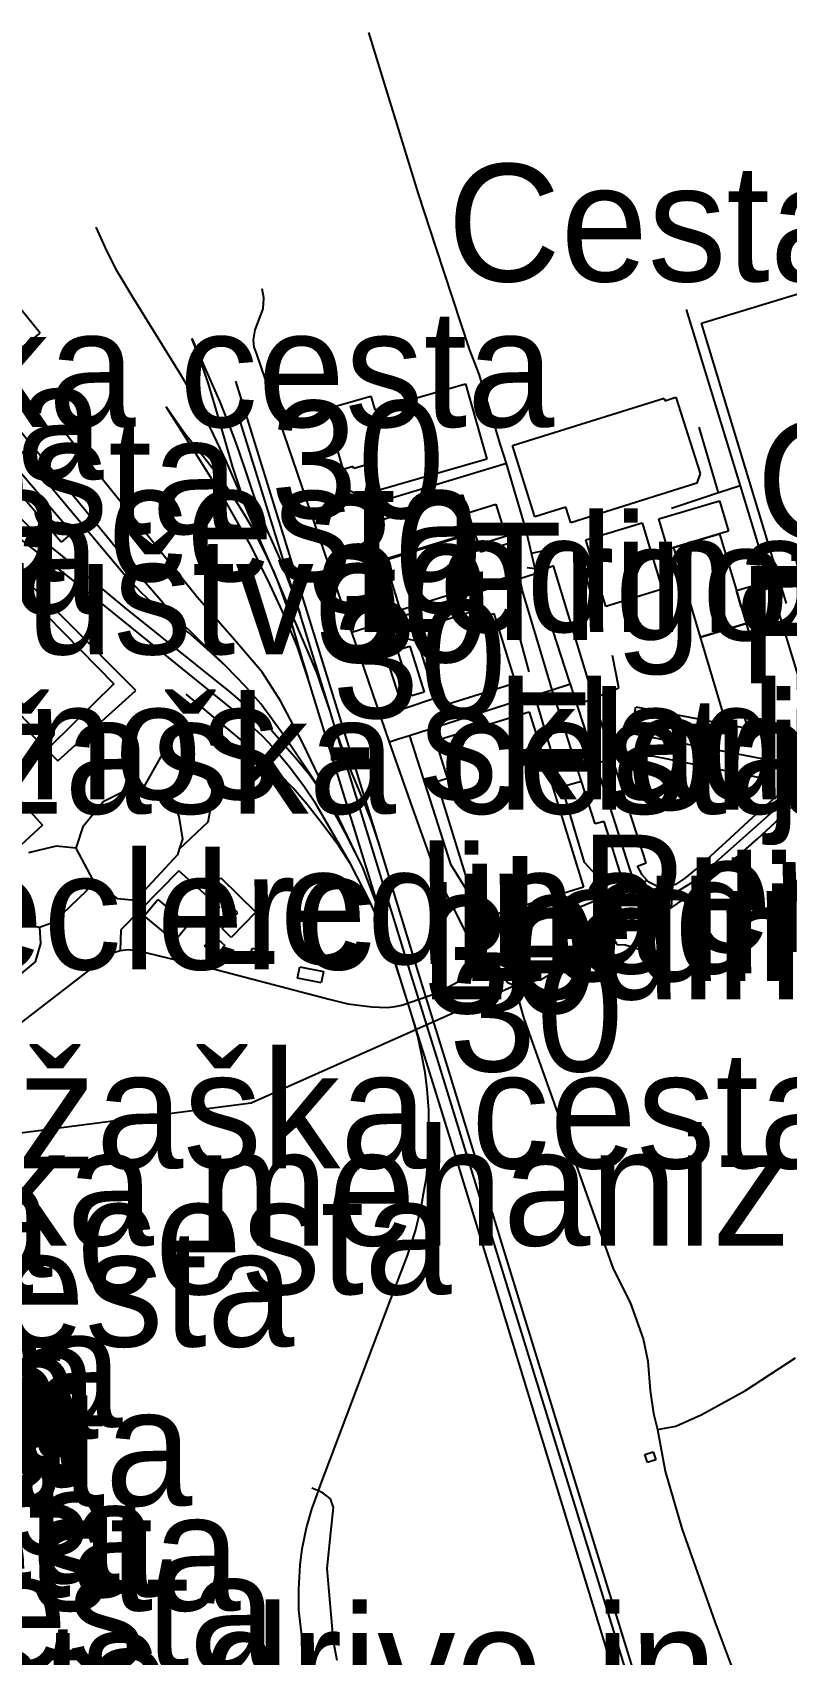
# Model space of a CAD drawing. Extents: x -8864 to 13231, y -7697 to 8949.
# Drawn here: x -2323 to -1925, y 4397 to 5254 of the extents above; entities that cross this region are included whole.
import ezdxf

# ---------------------------------------------------------------- set-up
doc = ezdxf.new("R2010")
doc.units = 0
for name, color, linetype in [('OSM_BUILDING_COMMERCIAL', 9, 'CONTINUOUS'), ('OSM_BUILDING_HOUSE', 9, 'CONTINUOUS'), ('OSM_BUILDING_INDUSTRIAL', 9, 'CONTINUOUS'), ('OSM_BUILDING_WAREHOUSE', 9, 'CONTINUOUS'), ('OSM_BUILDING_YES', 9, 'CONTINUOUS'), ('OSM_HIGHWAY_CYCLEWAY', 8, 'CONTINUOUS'), ('OSM_HIGHWAY_FOOTWAY', 8, 'CONTINUOUS'), ('OSM_HIGHWAY_PROPOSED', 8, 'CONTINUOUS'), ('OSM_HIGHWAY_RESIDENTIAL', 8, 'CONTINUOUS'), ('OSM_HIGHWAY_SERVICE', 8, 'CONTINUOUS'), ('OSM_HIGHWAY_TERTIARY', 8, 'CONTINUOUS'), ('OSM_HIGHWAY_TRACK', 8, 'CONTINUOUS'), ('OSM_HIGHWAY_UNCLASSIFIED', 8, 'CONTINUOUS'), ('OSM_LABELS', 8, 'CONTINUOUS'), ('OSM_RAILWAY_DISUSED', 5, 'CONTINUOUS'), ('OSM_RAILWAY_RAIL', 5, 'CONTINUOUS')]:
    doc.layers.add(name, color=color, linetype=linetype)

msp = doc.modelspace()

# ---------------------------------------------------------------- linework, layer by layer
at = {"layer": 'OSM_BUILDING_COMMERCIAL'}
for p, q in [((-1970.023187, 4934.397184), (-1945.857794, 4941.591496)), ((-1945.857794, 4941.591496), (-1931.064531, 4892.020798)), ((-1957.672497, 4893.021552), (-1970.023187, 4934.397184)), ((-1947.902205, 4895.857023), (-1957.657183, 4892.954835)), ((-1945.474946, 4887.728674), (-1947.902205, 4895.857023)), ((-1957.657183, 4892.954835), (-1957.672497, 4893.021552)), ((-1931.064531, 4892.020798), (-1945.474946, 4887.728674))]:
    msp.add_line(p, q, dxfattribs=at)
at = {"layer": 'OSM_BUILDING_HOUSE'}
for p, q in [((-2232.335621, 4771.174151), (-2227.41219, 4776.667181)), ((-2227.41219, 4776.667181), (-2221.554609, 4771.441019)), ((-2226.478039, 4765.93687), (-2232.335621, 4771.174151)), ((-2221.554609, 4771.441019), (-2226.478039, 4765.93687)), ((-2208.782785, 4762.845651), (-2207.082938, 4770.006605)), ((-2207.082938, 4770.006605), (-2197.534698, 4767.738228)), ((-2197.534698, 4767.738228), (-2199.226888, 4760.577275)), ((-2199.226888, 4760.577275), (-2208.782785, 4762.845651)), ((-2183.108969, 4754.083491), (-2181.922139, 4760.121376)), ((-2181.922139, 4760.121376), (-2169.395338, 4757.663968)), ((-2170.582168, 4751.626083), (-2183.108969, 4754.083491)), ((-2169.395338, 4757.663968), (-2170.582168, 4751.626083))]:
    msp.add_line(p, q, dxfattribs=at)
at = {"layer": 'OSM_BUILDING_INDUSTRIAL'}
for p, q in [((-1969.609711, 5100.288895), (-1884.854725, 5126.063879)), ((-1924.517823, 4952.232851), (-1969.609711, 5100.288895)), ((-2109.95429, 4879.711519), (-2060.589813, 4894.934105)), ((-2060.589813, 4894.934105), (-2048.032384, 4854.303479)), ((-2103.798087, 4859.774269), (-2109.95429, 4879.711519)), ((-2109.502529, 4858.017389), (-2103.798087, 4859.774269)), ((-2091.508653, 4799.773487), (-2109.502529, 4858.017389)), ((-2048.032384, 4854.303479), (-2031.922122, 4802.164178)), ((-2085.804211, 4801.541486), (-2091.508653, 4799.773487)), ((-2081.294256, 4786.930473), (-2085.804211, 4801.541486)), ((-2031.922122, 4802.164178), (-2081.294256, 4786.930473))]:
    msp.add_line(p, q, dxfattribs=at)
at = {"layer": 'OSM_BUILDING_WAREHOUSE'}
for p, q in [((-2346.478053, 4977.084917), (-2280.237617, 4909.745269)), ((-2313.599029, 4876.965005), (-2379.862436, 4944.293533)), ((-2280.237617, 4909.745269), (-2313.599029, 4876.965005)), ((-2379.70164, 4903.14029), (-2317.886932, 4835.011159)), ((-2317.886932, 4835.011159), (-2329.448954, 4824.525477))]:
    msp.add_line(p, q, dxfattribs=at)
at = {"layer": 'OSM_BUILDING_YES'}
for p, q in [((-2142.274355, 5054.543303), (-2094.334074, 5068.253637)), ((-2094.334074, 5068.253637), (-2082.940505, 5028.468092)), ((-2163.591356, 5056.289063), (-2144.35705, 5061.793212)), ((-2144.35705, 5061.793212), (-2142.274355, 5054.543303)), ((-2069.425955, 5035.629045), (-1989.326405, 5060.792457)), ((-1989.326405, 5060.792457), (-1988.874644, 5059.380282)), ((-1988.874644, 5059.380282), (-1983.032377, 5061.214998)), ((-1983.032377, 5061.214998), (-1970.314152, 5020.817881)), ((-2308.024756, 4984.601694), (-2364.295819, 5050.273417)), ((-2158.897634, 5039.932289), (-2163.591356, 5056.289063)), ((-2346.608221, 5041.299987), (-2302.259059, 4989.538748)), ((-2163.438216, 5038.631309), (-2158.897634, 5039.932289)), ((-2158.966547, 5023.04178), (-2163.438216, 5038.631309)), ((-2057.580624, 4997.989563), (-2069.425955, 5035.629045)), ((-2153.65261, 5024.554031), (-2158.966547, 5023.04178)), ((-2153.338675, 5023.48656), (-2153.65261, 5024.554031)), ((-2146.508659, 5025.44359), (-2153.338675, 5023.48656)), ((-2142.496407, 5011.444149), (-2146.508659, 5025.44359)), ((-2082.940505, 5028.468092), (-2142.496407, 5011.444149)), ((-1971.914459, 5015.758512), (-2038.637284, 4994.798268)), ((-1970.314152, 5020.817881), (-1971.914459, 5015.758512)), ((-2145.612793, 4994.353489), (-2095.926723, 5009.598313)), ((-2095.926723, 5009.598313), (-2093.024732, 5000.157864)), ((-2093.024732, 5000.157864), (-2078.216155, 5004.694617)), ((-2078.216155, 5004.694617), (-2075.061484, 4994.431325)), ((-2041.255967, 5003.126768), (-2057.580624, 4997.989563)), ((-2038.637284, 4994.798268), (-2041.255967, 5003.126768)), ((-1992.052286, 4996.899853), (-1960.046157, 5006.451497)), ((-1960.046157, 5006.451497), (-1955.252895, 4990.428308)), ((-2139.563788, 4974.660867), (-2145.612793, 4994.353489)), ((-2088.331011, 4990.361591), (-2139.563788, 4974.660867)), ((-2075.061484, 4994.431325), (-2088.331011, 4990.361591)), ((-2030.735292, 4985.76924), (-2000.972655, 4994.809388)), ((-2000.972655, 4994.809388), (-1990.291183, 4959.727389)), ((-1987.289652, 4980.976739), (-1992.052286, 4996.899853)), ((-1955.252895, 4990.428308), (-1960.023186, 4989.06061)), ((-2302.259059, 4989.538748), (-2308.024756, 4984.601694)), ((-2136.776651, 4975.105647), (-2089.571439, 4989.627704)), ((-2089.571439, 4989.627704), (-2086.432082, 4979.442249)), ((-2085.206967, 4979.820312), (-2070.260564, 4984.423782)), ((-2070.260564, 4984.423782), (-2068.606659, 4979.053067)), ((-2020.053821, 4950.676122), (-2030.735292, 4985.76924)), ((-1984.188579, 4981.855179), (-1987.289652, 4980.976739)), ((-1984.188579, 4981.855179), (-1960.023186, 4989.06061)), ((-1960.023186, 4989.06061), (-1984.188579, 4981.855179)), ((-1970.023187, 4934.397184), (-1984.188579, 4981.855179)), ((-1960.023186, 4989.06061), (-1951.041562, 4958.971263)), ((-2128.652608, 4948.74133), (-2136.776651, 4975.105647)), ((-2086.432082, 4979.442249), (-2085.206967, 4979.820312)), ((-2068.606659, 4979.053067), (-2065.275878, 4968.2338)), ((-2065.275878, 4968.2338), (-2128.652608, 4948.74133)), ((-1990.291183, 4959.727389), (-2020.053821, 4950.676122)), ((-1951.041562, 4958.971263), (-1940.850137, 4962.018004)), ((-1951.041562, 4958.971263), (-1948.484134, 4950.409254)), ((-1948.484134, 4950.409254), (-1951.041562, 4958.971263)), ((-1940.850137, 4962.018004), (-1938.292709, 4953.444875)), ((-2116.79962, 4939.890214), (-2086.432082, 4949.319543)), ((-2086.432082, 4949.319543), (-2085.09977, 4945.027419)), ((-1938.292709, 4953.444875), (-1948.484134, 4950.409254)), ((-1948.484134, 4950.409254), (-1945.857794, 4941.591496)), ((-2104.04311, 4898.859286), (-2116.79962, 4939.890214)), ((-2085.09977, 4945.027419), (-2079.311101, 4946.828777)), ((-2079.311101, 4946.828777), (-2067.879247, 4910.089973)), ((-1945.857794, 4941.591496), (-1970.023187, 4934.397184)), ((-2130.298856, 4927.603174), (-2123.782776, 4929.626922)), ((-2122.756742, 4903.36268), (-2130.298856, 4927.603174)), ((-2123.782776, 4929.626922), (-2116.240661, 4905.386428)), ((-2116.240661, 4905.386428), (-2122.756742, 4903.36268)), ((-2067.879247, 4910.089973), (-2104.04311, 4898.859286)), ((-2006.960404, 4883.503266), (-2004.257494, 4897.547186)), ((-2004.257494, 4897.547186), (-1933.813382, 4884.003644)), ((-1936.516292, 4869.959724), (-2006.960404, 4883.503266)), ((-1933.813382, 4884.003644), (-1936.516292, 4869.959724)), ((-2228.514793, 4802.219775), (-2223.644961, 4807.167949)), ((-2214.75522, 4788.698472), (-2228.514793, 4802.219775)), ((-2223.644961, 4807.167949), (-2205.130411, 4788.976459)), ((-2264.165639, 4787.097265), (-2257.021688, 4795.681513)), ((-2257.021688, 4795.681513), (-2240.873141, 4782.249166)), ((-2248.009435, 4773.676037), (-2264.165639, 4787.097265)), ((-2222.948177, 4780.381091), (-2214.75522, 4788.698472)), ((-2205.130411, 4788.976459), (-2218.193199, 4775.710904)), ((-2240.873141, 4782.249166), (-2248.009435, 4773.676037)), ((-2218.193199, 4775.710904), (-2222.948177, 4780.381091)), ((-1999.410633, 4502.460492), (-1995.038504, 4503.839309)), ((-1998.032379, 4498.101651), (-1999.410633, 4502.460492)), ((-1995.038504, 4503.839309), (-1993.66025, 4499.491587)), ((-1993.66025, 4499.491587), (-1998.032379, 4498.101651))]:
    msp.add_line(p, q, dxfattribs=at)
at = {"layer": 'OSM_HIGHWAY_CYCLEWAY'}
for p, q in [((-2003.491798, 4799.651172), (-1988.652592, 4802.364328)), ((-2010.398383, 4798.38355), (-2003.491798, 4799.651172))]:
    msp.add_line(p, q, dxfattribs=at)
at = {"layer": 'OSM_HIGHWAY_FOOTWAY'}
for p, q in [((-2065.582157, 4965.342732), (-2066.187057, 4967.722304)), ((-2064.104362, 4958.893427), (-2065.582157, 4965.342732)), ((-2057.557653, 4970.546655), (-2061.715387, 4971.113749)), ((-2052.91753, 4969.923963), (-2057.557653, 4970.546655)), ((-2047.848617, 4972.003308), (-2052.91753, 4969.923963)), ((-2028.461172, 4908.233018), (-2047.848617, 4972.003308)), ((-2050.54387, 4913.525897), (-2064.104362, 4958.893427)), ((-2048.407576, 4906.409421), (-2050.54387, 4913.525897)), ((-2046.960409, 4901.6058), (-2048.407576, 4906.409421)), ((-2026.615843, 4902.161775), (-2028.461172, 4908.233018)), ((-2032.96347, 4858.061867), (-2046.960409, 4901.6058)), ((-2024.877711, 4896.457475), (-2026.615843, 4902.161775)), ((-2017.542335, 4873.673635), (-2024.877711, 4896.457475)), ((-2016.401447, 4869.83741), (-2017.542335, 4873.673635)), ((-2015.344785, 4866.290292), (-2016.401447, 4869.83741)), ((-1998.790419, 4815.029431), (-2015.344785, 4866.290292)), ((-1913.040026, 4863.310268), (-1930.344776, 4849.755606)), ((-2043.338663, 4855.393189), (-2048.032384, 4854.303479)), ((-2040.046166, 4856.171553), (-2043.338663, 4855.393189)), ((-2032.96347, 4858.061867), (-2040.046166, 4856.171553)), ((-2025.78889, 4835.745045), (-2032.96347, 4858.061867)), ((-1930.344776, 4849.755606), (-1942.572955, 4839.025296)), ((-1939.984899, 4827.839086), (-1918.805724, 4847.387154)), ((-2021.010942, 4836.934831), (-2025.78889, 4835.745045)), ((-2010.873115, 4804.899573), (-2021.010942, 4836.934831)), ((-1942.572955, 4839.025296), (-1954.502512, 4827.994759)), ((-1954.502512, 4827.994759), (-1970.758256, 4813.250312)), ((-1961.715376, 4808.546766), (-1939.984899, 4827.839086)), ((-2003.415228, 4813.394865), (-1998.790419, 4815.029431)), ((-2000.880771, 4808.780276), (-2003.415228, 4813.394865)), ((-1970.758256, 4813.250312), (-1978.514766, 4806.834364)), ((-2010.245244, 4801.352455), (-2010.873115, 4804.899573)), ((-2010.245244, 4801.352455), (-2004.670971, 4803.409561)), ((-2004.670971, 4803.409561), (-1998.23146, 4805.778013)), ((-1998.23146, 4805.778013), (-2000.880771, 4808.780276)), ((-1997.450449, 4804.899573), (-1998.23146, 4805.778013)), ((-1993.124262, 4802.820228), (-1997.450449, 4804.899573)), ((-1988.652592, 4802.364328), (-1993.124262, 4802.820228)), ((-1984.79348, 4803.331724), (-1988.652592, 4802.364328)), ((-1984.79348, 4803.331724), (-1985.153358, 4798.105563)), ((-1983.285057, 4803.709787), (-1984.79348, 4803.331724)), ((-1978.514766, 4806.834364), (-1983.285057, 4803.709787)), ((-1974.99256, 4798.59482), (-1961.715376, 4808.546766)), ((-2014.747541, 4788.95422), (-2011.615841, 4794.169262)), ((-2011.615841, 4794.169262), (-2010.398383, 4798.38355)), ((-2010.398383, 4798.38355), (-2009.97725, 4799.840204)), ((-2009.97725, 4799.840204), (-2010.245244, 4801.352455)), ((-1985.620433, 4791.278194), (-1974.99256, 4798.59482)), ((-1985.153358, 4798.105563), (-1985.620433, 4791.278194)), ((-2019.043101, 4782.137971), (-2018.928246, 4785.384863)), ((-2018.928246, 4785.384863), (-2014.747541, 4788.95422)), ((-1992.098228, 4780.225418), (-1990.566834, 4786.096511)), ((-1990.566834, 4786.096511), (-1988.522424, 4789.276686)), ((-1988.522424, 4789.276686), (-1985.620433, 4791.278194)), ((-2019.043101, 4782.137971), (-2017.588277, 4778.690928)), ((-2017.588277, 4778.690928), (-2016.232993, 4775.499634)), ((-1991.4627, 4775.243886), (-1992.098228, 4780.225418)), ((-2016.232993, 4775.499634), (-2014.318751, 4771.930277)), ((-2014.318751, 4771.930277), (-2009.847082, 4771.796843)), ((-2009.847082, 4771.796843), (-2005.122732, 4770.395787)), ((-2005.122732, 4770.395787), (-2002.059944, 4769.250479)), ((-2002.059944, 4769.250479), (-1999.249837, 4766.192619)), ((-1999.249837, 4766.192619), (-1994.709254, 4768.227486)), ((-1994.709254, 4768.227486), (-1989.801138, 4770.395787)), ((-1989.801138, 4770.395787), (-1991.4627, 4775.243886))]:
    msp.add_line(p, q, dxfattribs=at)
at = {"layer": 'OSM_HIGHWAY_PROPOSED'}
for p, q in [((-2207.611269, 4688.233856), (-2068.384607, 4750.213908)), ((-2340.291222, 4670.998642), (-2207.611269, 4688.233856))]:
    msp.add_line(p, q, dxfattribs=at)
at = {"layer": 'OSM_HIGHWAY_RESIDENTIAL'}
for p, q in [((-2119.112025, 5168.79609), (-2145.429026, 5254.015881)), ((-2109.732238, 5140.174516), (-2119.112025, 5168.79609)), ((-2092.174809, 5086.567441), (-2109.732238, 5140.174516)), ((-2200.896107, 5113.710123), (-2201.876199, 5118.535983)), ((-2201.332554, 5108.005823), (-2200.896107, 5113.710123)), ((-2205.482631, 5096.89745), (-2203.131942, 5102.82414)), ((-2203.131942, 5102.82414), (-2201.332554, 5108.005823)), ((-1977.557645, 5107.63888), (-1966.133447, 5070.132831)), ((-2206.378497, 5091.537855), (-2205.482631, 5096.89745)), ((-2205.957363, 5087.612674), (-2206.378497, 5091.537855)), ((-2204.793504, 5084.510335), (-2205.957363, 5087.612674)), ((-2154.41065, 4937.010265), (-2204.793504, 5084.510335)), ((-2087.082925, 5073.335245), (-2092.174809, 5086.567441)), ((-2075.742954, 5036.107184), (-2087.082925, 5073.335245)), ((-1966.133447, 5070.132831), (-1949.157948, 5014.413053)), ((-2072.710794, 5026.144118), (-2075.742954, 5036.107184)), ((-2062.297317, 4990.928685), (-2072.710794, 5026.144118)), ((-1949.157948, 5014.413053), (-1910.842476, 4888.584874)), ((-2059.487209, 4978.841796), (-2062.297317, 4990.928685)), ((-2057.557653, 4970.546655), (-2059.487209, 4978.841796)), ((-2057.251375, 4968.000291), (-2057.557653, 4970.546655)), ((-2056.952753, 4966.410204), (-2057.251375, 4968.000291)), ((-2054.226872, 4957.114308), (-2056.952753, 4966.410204)), ((-2041.569903, 4918.029291), (-2054.226872, 4957.114308)), ((-2134.55613, 4878.877557), (-2154.41065, 4937.010265)), ((-2039.272812, 4910.935055), (-2041.569903, 4918.029291)), ((-2038.79808, 4909.478401), (-2039.272812, 4910.935055)), ((-2035.635752, 4899.626531), (-2038.79808, 4909.478401)), ((-2035.306502, 4898.603537), (-2035.635752, 4899.626531)), ((-2031.830239, 4887.795391), (-2035.306502, 4898.603537)), ((-2025.444327, 4867.902618), (-2031.830239, 4887.795391)), ((-2122.274353, 4844.340413), (-2134.55613, 4878.877557)), ((-2020.926715, 4853.847579), (-2025.444327, 4867.902618)), ((-2016.14111, 4839.014176), (-2020.926715, 4853.847579)), ((-2110.076802, 4809.747672), (-2122.274353, 4844.340413)), ((-2008.085979, 4813.995318), (-2016.14111, 4839.014176)), ((-2004.670971, 4803.409561), (-2008.085979, 4813.995318)), ((-2093.935912, 4778.101595), (-2110.076802, 4809.747672)), ((-2003.491798, 4799.651172), (-2004.670971, 4803.409561)), ((-2000.061476, 4788.73183), (-2003.491798, 4799.651172)), ((-2089.272818, 4768.060694), (-2093.935912, 4778.101595)), ((-2085.681699, 4759.398609), (-2089.272818, 4768.060694))]:
    msp.add_line(p, q, dxfattribs=at)
at = {"layer": 'OSM_HIGHWAY_SERVICE'}
for p, q in [((-2319.119704, 5095.007136), (-2366.003323, 5152.161329)), ((-2351.983413, 5069.621335), (-2319.119704, 5095.007136)), ((-1960.582145, 5010.643545), (-1970.735285, 5045.380841)), ((-2072.710794, 5026.144118), (-2142.572977, 5005.028202)), ((-2142.572977, 5005.028202), (-2160.467312, 5014.413053)), ((-1960.582145, 5010.643545), (-1985.337125, 5002.470718)), ((-1949.157948, 5014.413053), (-1960.582145, 5010.643545)), ((-2062.297317, 4990.928685), (-2085.27588, 4983.923405)), ((-2268.576053, 4906.131434), (-2344.012509, 4981.855179)), ((-2059.487209, 4978.841796), (-2045.115079, 4981.699506)), ((-2045.115079, 4981.699506), (-2036.868524, 4981.354802)), ((-2036.868524, 4981.354802), (-2032.749075, 4976.039684)), ((-2032.749075, 4976.039684), (-2026.225338, 4949.942235)), ((-2142.304983, 4940.868729), (-2144.931323, 4967.388719)), ((-2069.648007, 4964.052871), (-2065.582157, 4965.342732)), ((-2065.582157, 4965.342732), (-2057.251375, 4968.000291)), ((-2123.108962, 4946.995569), (-2069.648007, 4964.052871)), ((-2069.648007, 4964.052871), (-2069.471897, 4948.018563)), ((-2388.928287, 4947.373632), (-2309.847114, 4869.047926)), ((-2069.471897, 4948.018563), (-2060.819522, 4916.127858)), ((-2154.41065, 4937.010265), (-2142.304983, 4940.868729)), ((-2142.304983, 4940.868729), (-2123.108962, 4946.995569)), ((-2123.108962, 4946.995569), (-2125.245257, 4933.418669)), ((-2125.245257, 4933.418669), (-2137.925197, 4929.23774)), ((-2119.433617, 4932.07321), (-2125.245257, 4933.418669)), ((-2110.183999, 4902.27297), (-2119.433617, 4932.07321)), ((-2137.925197, 4929.23774), (-2127.481091, 4896.457475)), ((-2013.246776, 4907.632565), (-2016.531615, 4924.62315)), ((-2309.847114, 4869.047926), (-2268.576053, 4906.131434)), ((-2048.407576, 4906.409421), (-2057.595938, 4903.473875)), ((-2038.79808, 4909.478401), (-2048.407576, 4906.409421)), ((-2026.615843, 4902.161775), (-2013.246776, 4907.632565)), ((-2127.481091, 4896.457475), (-2110.183999, 4902.27297)), ((-2057.595938, 4903.473875), (-2123.882316, 4882.280122)), ((-2043.338663, 4855.393189), (-2057.595938, 4903.473875)), ((-2035.306502, 4898.603537), (-2026.615843, 4902.161775)), ((-2129.80881, 4880.389808), (-2134.55613, 4878.877557)), ((-2123.882316, 4882.280122), (-2129.80881, 4880.389808)), ((-2123.882316, 4882.280122), (-2102.228409, 4814.462336)), ((-2016.401447, 4869.83741), (-2008.093636, 4871.616529)), ((-2008.093636, 4871.616529), (-1995.383068, 4871.616529)), ((-1995.383068, 4871.616529), (-1938.690872, 4860.285766)), ((-2025.444327, 4867.902618), (-2016.401447, 4869.83741)), ((-2031.455047, 4815.318537), (-2043.338663, 4855.393189)), ((-2245.796571, 4810.837382), (-2276.539301, 4779.680563)), ((-2224.027809, 4791.289314), (-2245.796571, 4810.837382)), ((-2102.228409, 4814.462336), (-2079.556124, 4777.723533)), ((-2025.268216, 4808.624603), (-2031.455047, 4815.318537)), ((-2022.006348, 4796.604431), (-2025.268216, 4808.624603)), ((-2038.667912, 4789.910497), (-2022.006348, 4796.604431)), ((-2079.556124, 4777.723533), (-2038.667912, 4789.910497)), ((-2276.539301, 4779.680563), (-2276.960434, 4768.772341))]:
    msp.add_line(p, q, dxfattribs=at)
at = {"layer": 'OSM_HIGHWAY_TERTIARY'}
for p, q in [((-1931.677088, 4842.450099), (-1903.782751, 4864.866997)), ((-1972.917522, 4805.800252), (-1931.677088, 4842.450099)), ((-1985.153358, 4798.105563), (-1972.917522, 4805.800252)), ((-2000.061476, 4788.73183), (-1985.153358, 4798.105563)), ((-2017.588277, 4778.690928), (-2007.358567, 4784.528662)), ((-2007.358567, 4784.528662), (-2000.061476, 4788.73183)), ((-2028.407574, 4772.51961), (-2017.588277, 4778.690928)), ((-2285.804233, 4764.046557), (-2280.184018, 4767.627033)), ((-2280.184018, 4767.627033), (-2276.960434, 4768.772341)), ((-2276.960434, 4768.772341), (-2272.588305, 4769.350555)), ((-2272.588305, 4769.350555), (-2267.925211, 4768.683385)), ((-2267.925211, 4768.683385), (-2225.651087, 4758.509049)), ((-2042.580623, 4760.310407), (-2028.407574, 4772.51961)), ((-2336.753702, 4724.683553), (-2285.804233, 4764.046557)), ((-2225.651087, 4758.509049), (-2166.462719, 4742.963999)), ((-2098.024733, 4752.34885), (-2085.681699, 4759.398609)), ((-2085.681699, 4759.398609), (-2082.634226, 4759.698835)), ((-2082.634226, 4759.698835), (-2079.77052, 4759.031665)), ((-2079.77052, 4759.031665), (-2077.297319, 4757.675087)), ((-2054.089047, 4753.616473), (-2042.580623, 4760.310407)), ((-2109.655668, 4746.199771), (-2098.024733, 4752.34885)), ((-2077.297319, 4757.675087), (-2075.689355, 4756.229553)), ((-2075.689355, 4756.229553), (-2071.975725, 4751.837354)), ((-2071.975725, 4751.837354), (-2068.384607, 4750.213908)), ((-2068.384607, 4750.213908), (-2054.089047, 4753.616473)), ((-2166.462719, 4742.963999), (-2156.592886, 4740.617786)), ((-2127.986451, 4739.828302), (-2109.655668, 4746.199771)), ((-2156.592886, 4740.617786), (-2143.912946, 4738.916503)), ((-2143.912946, 4738.916503), (-2135.635763, 4738.727472)), ((-2135.635763, 4738.727472), (-2131.57757, 4739.172252)), ((-2131.57757, 4739.172252), (-2127.986451, 4739.828302))]:
    msp.add_line(p, q, dxfattribs=at)
at = {"layer": 'OSM_HIGHWAY_TRACK'}
for p, q in [((-2253.805761, 4873.795949), (-2247.565331, 4883.102965)), ((-2247.565331, 4883.102965), (-2235.651088, 4885.816121)), ((-2235.651088, 4885.816121), (-2227.144196, 4885.593731)), ((-2227.144196, 4885.593731), (-2220.329494, 4880.14518)), ((-2220.329494, 4880.14518), (-2212.167165, 4872.328176)), ((-2264.87008, 4854.04773), (-2253.805761, 4873.795949)), ((-2275.589837, 4852.713391), (-2264.87008, 4854.04773)), ((-2264.87008, 4854.04773), (-2262.886926, 4854.303479)), ((-2262.886926, 4854.303479), (-2250.061503, 4849.766726)), ((-2230.429035, 4836.845875), (-2227.251393, 4853.62519)), ((-2296.355536, 4834.688694), (-2285.804233, 4847.609544)), ((-2285.804233, 4847.609544), (-2275.589837, 4852.713391)), ((-2250.061503, 4849.766726), (-2245.865484, 4839.559031)), ((-2245.865484, 4839.559031), (-2243.935928, 4827.661174)), ((-2245.643432, 4822.401654), (-2230.429035, 4836.845875)), ((-2300.099793, 4822.779717), (-2296.355536, 4834.688694)), ((-2243.935928, 4827.661174), (-2245.643432, 4822.401654)), ((-2310.765951, 4823.913905), (-2325.29122, 4820.400145)), ((-2300.099793, 4822.779717), (-2310.765951, 4823.913905)), ((-2291.248338, 4806.345107), (-2300.099793, 4822.779717)), ((-2246.654152, 4819.265957), (-2269.0125, 4795.236734)), ((-2245.643432, 4822.401654), (-2246.654152, 4819.265957)), ((-2294.42598, 4800.451776), (-2291.248338, 4806.345107)), ((-2278.086008, 4796.137412), (-2291.248338, 4806.345107)), ((-2311.784328, 4784.006046), (-2294.42598, 4800.451776)), ((-2269.0125, 4795.236734), (-2278.086008, 4796.137412)), ((-2000.061476, 4788.73183), (-1994.709254, 4768.227486)), ((-2325.513272, 4782.082374), (-2319.494895, 4781.0705)), ((-2319.494895, 4781.0705), (-2311.784328, 4784.006046)), ((-2319.494895, 4781.0705), (-2319.050791, 4772.441774)), ((-2319.050791, 4772.441774), (-2321.883869, 4762.689979)), ((-1994.709254, 4768.227486), (-1985.972653, 4752.815869)), ((-2321.883869, 4762.689979), (-2331.301941, 4754.872975)), ((-2172.090591, 4483.101455), (-2175.589826, 4484.624825)), ((-2169.502536, 4481.967267), (-2172.090591, 4483.101455)), ((-2165.620452, 4478.976123), (-2169.502536, 4481.967267)), ((-2164.180942, 4474.328175), (-2165.620452, 4478.976123)), ((-2165.513255, 4461.151576), (-2164.180942, 4474.328175)), ((-2167.396869, 4442.115005), (-2165.513255, 4461.151576)), ((-2164.180942, 4403.697158), (-2167.396869, 4442.115005)), ((-2162.19013, 4393.511703), (-2164.180942, 4403.697158))]:
    msp.add_line(p, q, dxfattribs=at)
at = {"layer": 'OSM_HIGHWAY_UNCLASSIFIED'}
for p, q in [((-2068.384607, 4750.213908), (-2063.392264, 4732.878619)), ((-2063.392264, 4732.878619), (-2016.255964, 4600.4677)), ((-2016.255964, 4600.4677), (-2007.19777, 4582.72099)), ((-2007.19777, 4582.72099), (-2000.329469, 4563.595462)), ((-2000.329469, 4563.595462), (-1997.917524, 4551.697605)), ((-1946.271271, 4536.263749), (-1919.793473, 4553.410007)), ((-1997.917524, 4551.697605), (-1996.738351, 4536.152554)), ((-1996.738351, 4536.152554), (-1994.900679, 4524.010069)), ((-1969.755193, 4523.276182), (-1946.271271, 4536.263749)), ((-1994.900679, 4524.010069), (-1992.779698, 4515.514776)), ((-1983.185517, 4517.427329), (-1969.755193, 4523.276182)), ((-1992.779698, 4515.514776), (-1983.185517, 4517.427329)), ((-1992.779698, 4515.514776), (-1988.729162, 4493.642734)), ((-1988.729162, 4493.642734), (-1979.900677, 4463.26428)), ((-1979.900677, 4463.26428), (-1962.504044, 4413.915972)), ((-1962.504044, 4413.915972), (-1922.994086, 4308.75893))]:
    msp.add_line(p, q, dxfattribs=at)
at = {"layer": 'OSM_RAILWAY_DISUSED'}
msp.add_line((-2008.71385, 4363.689223), (-2063.836368, 4543.446942), dxfattribs=at)
at = {"layer": 'OSM_RAILWAY_RAIL'}
for p, q in [((-2284.693972, 5140.185635), (-2289.502549, 5151.171694)), ((-2278.56074, 5128.043149), (-2284.693972, 5140.185635)), ((-2276.860893, 5125.17432), (-2278.56074, 5128.043149)), ((-2270.612807, 5114.64416), (-2276.860893, 5125.17432)), ((-2245.390752, 5073.868981), (-2270.612807, 5114.64416)), ((-2234.747566, 5081.674865), (-2238.943584, 5092.316219)), ((-2238.943584, 5092.316219), (-2224.234548, 5058.846546)), ((-2230.268239, 5068.264756), (-2234.747566, 5081.674865)), ((-2234.441287, 5055.733088), (-2245.390752, 5073.868981)), ((-2226.715405, 5056.544811), (-2230.268239, 5068.264756)), ((-2139.992578, 4824.959137), (-2215.689371, 5069.765888)), ((-2308.851709, 5008.008226), (-2356.294287, 5065.462644)), ((-2224.234548, 5058.846546), (-2220.23761, 5048.839003)), ((-2271.470387, 4972.292415), (-2338.62966, 5053.965089)), ((-2248.063034, 5049.439455), (-2252.542361, 5056.077792)), ((-2237.174825, 5032.01521), (-2252.542361, 5056.077792)), ((-2227.473445, 5041.45566), (-2234.441287, 5055.733088)), ((-2221.416783, 5038.286604), (-2226.715405, 5056.544811)), ((-2277.014033, 5006.362541), (-2307.20546, 5043.712917)), ((-2242.54236, 5041.700288), (-2248.063034, 5049.439455)), ((-2232.190138, 5028.835035), (-2242.54236, 5041.700288)), ((-2220.551546, 5026.711212), (-2227.473445, 5041.45566)), ((-2220.23761, 5048.839003), (-2217.128881, 5040.866327)), ((-2181.761342, 4946.461834), (-2213.269768, 5048.060638)), ((-2217.343276, 5024.198207), (-2221.416783, 5038.286604)), ((-2217.128881, 5040.866327), (-2214.096721, 5032.604543)), ((-2221.416783, 5006.696126), (-2237.174825, 5032.01521)), ((-2222.450474, 5016.225531), (-2232.190138, 5028.835035)), ((-2213.591361, 5010.877055), (-2220.551546, 5026.711212)), ((-2214.096721, 5032.604543), (-2210.122754, 5020.606611)), ((-2299.403009, 4962.651815), (-2368.200873, 5016.414562)), ((-2217.251392, 5009.164653), (-2222.450474, 5016.225531)), ((-2213.162571, 5011.477507), (-2217.343276, 5024.198207)), ((-2210.122754, 5020.606611), (-2206.355526, 5009.45376)), ((-2274.701628, 4967.58887), (-2308.851709, 5008.008226)), ((-2211.041591, 4998.901361), (-2217.251392, 5009.164653)), ((-2208.438221, 4998.512179), (-2213.591361, 5010.877055)), ((-2208.438221, 4998.512179), (-2213.162571, 5011.477507)), ((-2206.355526, 5009.45376), (-2202.611268, 4999.279424)), ((-2332.396887, 5000.146744), (-2316.707758, 4984.646172)), ((-2236.095192, 4955.490862), (-2277.014033, 5006.362541)), ((-2207.710809, 4982.411154), (-2221.416783, 5006.696126)), ((-2206.363183, 4991.106597), (-2211.041591, 4998.901361)), ((-2202.611268, 4999.279424), (-2198.851696, 4989.961289)), ((-2197.412186, 4972.937346), (-2208.438221, 4998.512179)), ((-2201.110502, 4980.73211), (-2206.363183, 4991.106597)), ((-2316.707758, 4984.646172), (-2300.582182, 4971.603007)), ((-2197.603611, 4962.051363), (-2207.710809, 4982.411154)), ((-2198.851696, 4989.961289), (-2192.672523, 4976.073043)), ((-2197.412186, 4972.937346), (-2201.110502, 4980.73211)), ((-2196.041589, 4969.757171), (-2197.412186, 4972.937346)), ((-2192.672523, 4976.073043), (-2187.840975, 4963.986154)), ((-2300.582182, 4971.603007), (-2274.556146, 4949.975593)), ((-2265.635777, 4957.870433), (-2274.701628, 4967.58887)), ((-2254.219237, 4952.310687), (-2271.470387, 4972.292415)), ((-2196.041589, 4969.757171), (-2192.825662, 4961.717778)), ((-2178.285079, 4928.58169), (-2196.041589, 4969.757171)), ((-2214.32643, 4893.688722), (-2299.403009, 4962.651815)), ((-2257.909896, 4950.542688), (-2265.635777, 4957.870433)), ((-2190.000241, 4945.616752), (-2197.603611, 4962.051363)), ((-2192.825662, 4961.717778), (-2188.981864, 4950.998587)), ((-2187.840975, 4963.986154), (-2184.410654, 4954.478988)), ((-2274.556146, 4949.975593), (-2218.637304, 4905.052843)), ((-2248.920615, 4943.103747), (-2257.909896, 4950.542688)), ((-2244.885392, 4942.292024), (-2254.219237, 4952.310687)), ((-2216.44741, 4933.040606), (-2236.095192, 4955.490862)), ((-2188.981864, 4950.998587), (-2187.12122, 4944.649357)), ((-2184.410654, 4954.478988), (-2181.761342, 4946.461834)), ((-2240.635775, 4936.721158), (-2248.920615, 4943.103747)), ((-2221.064563, 4919.085643), (-2244.885392, 4942.292024)), ((-2183.093655, 4929.23774), (-2190.000241, 4945.616752)), ((-2187.12122, 4944.649357), (-2183.23148, 4931.517236)), ((-2166.072214, 4895.779186), (-2181.761342, 4946.461834)), ((-2232.963492, 4930.038343), (-2240.635775, 4936.721158)), ((-2221.064563, 4919.085643), (-2232.963492, 4930.038343)), ((-2201.845571, 4915.86099), (-2216.44741, 4933.040606)), ((-2183.23148, 4931.517236), (-2180.413716, 4921.865516)), ((-2177.672521, 4912.80313), (-2183.093655, 4929.23774)), ((-2180.413716, 4921.865516), (-2177.672521, 4912.80313)), ((-2172.802689, 4915.327254), (-2178.285079, 4928.58169)), ((-2210.421376, 4908.055106), (-2221.064563, 4919.085643)), ((-2192.182477, 4900.671763), (-2201.845571, 4915.86099)), ((-2170.184006, 4907.888314), (-2172.802689, 4915.327254)), ((-2208.124286, 4876.008728), (-2242.014029, 4904.25224)), ((-2218.637304, 4905.052843), (-2204.357057, 4892.876999)), ((-2202.557669, 4899.170632), (-2210.421376, 4908.055106)), ((-2163.131938, 4865.978946), (-2177.672521, 4912.80313)), ((-2166.072214, 4895.779186), (-2170.184006, 4907.888314)), ((-2190.130409, 4882.302361), (-2202.557669, 4899.170632)), ((-2180.35246, 4878.343822), (-2192.182477, 4900.671763)), ((-2163.499472, 4887.550762), (-2166.072214, 4895.779186)), ((-2201.615862, 4882.024374), (-2214.32643, 4893.688722)), ((-2204.357057, 4892.876999), (-2196.646489, 4885.004398)), ((-2160.589824, 4878.966513), (-2163.499472, 4887.550762)), ((-2122.978794, 4755.884849), (-2163.499472, 4887.550762)), ((-2195.942048, 4876.075445), (-2201.615862, 4882.024374)), ((-2196.646489, 4885.004398), (-2183.583701, 4870.115397)), ((-2168.576042, 4849.944637), (-2190.130409, 4882.302361)), ((-2158.514785, 4873.239975), (-2160.589824, 4878.966513)), ((-2198.476505, 4867.680228), (-2208.124286, 4876.008728)), ((-2187.304988, 4865.612003), (-2195.942048, 4876.075445)), ((-2183.583701, 4870.115397), (-2177.04465, 4861.886973)), ((-2152.450466, 4820.377906), (-2180.35246, 4878.343822)), ((-2154.701615, 4863.47706), (-2158.514785, 4873.239975)), ((-2192.749092, 4862.209438), (-2198.476505, 4867.680228)), ((-2185.42903, 4854.548107), (-2192.749092, 4862.209438)), ((-2179.862414, 4855.637818), (-2187.304988, 4865.612003)), ((-2177.04465, 4861.886973), (-2168.576042, 4849.944637)), ((-2151.96042, 4829.618205), (-2163.131938, 4865.978946)), ((-2148.874662, 4849.688889), (-2154.701615, 4863.47706)), ((-2178.047713, 4845.897142), (-2185.42903, 4854.548107)), ((-2173.246793, 4845.863784), (-2179.862414, 4855.637818)), ((-2169.900698, 4835.622731), (-2178.047713, 4845.897142)), ((-2155.161033, 4814.59577), (-2173.246793, 4845.863784)), ((-2162.404526, 4839.214327), (-2168.576042, 4849.944637)), ((-2144.234539, 4837.602001), (-2148.874662, 4849.688889)), ((-2157.994112, 4831.141575), (-2162.404526, 4839.214327)), ((-2139.992578, 4824.959137), (-2144.234539, 4837.602001)), ((-2161.347864, 4824.147415), (-2169.900698, 4835.622731)), ((-2152.450466, 4820.377906), (-2157.994112, 4831.141575)), ((-2138.514783, 4786.241064), (-2151.96042, 4829.618205)), ((-2155.161033, 4814.59577), (-2161.347864, 4824.147415)), ((-2148.606668, 4812.572023), (-2152.450466, 4820.377906)), ((-2119.357048, 4757.530534), (-2139.992578, 4824.959137)), ((-2145.092119, 4795.058822), (-2155.161033, 4814.59577)), ((-2138.514783, 4786.241064), (-2148.606668, 4812.572023)), ((-2139.908352, 4783.983807), (-2145.092119, 4795.058822)), ((-2128.867003, 4754.161328), (-2138.514783, 4786.241064)), ((-2136.546942, 4776.478149), (-2139.908352, 4783.983807)), ((-2133.11662, 4767.093298), (-2136.546942, 4776.478149)), ((-2128.867003, 4754.161328), (-2133.11662, 4767.093298)), ((-2122.350922, 4733.390115), (-2128.867003, 4754.161328)), ((-2108.675576, 4710.083659), (-2122.978794, 4755.884849)), ((-2105.260568, 4712.085167), (-2119.357048, 4757.530534)), ((-2119.548472, 4723.482647), (-2122.350922, 4733.390115)), ((-2111.324887, 4698.452669), (-2122.350922, 4733.390115)), ((-2117.611259, 4714.22011), (-2119.548472, 4723.482647)), ((-2115.574505, 4704.201447), (-2117.611259, 4714.22011)), ((-2069.732234, 4583.677266), (-2108.675576, 4710.083659)), ((-2066.049232, 4584.811454), (-2105.260568, 4712.085167)), ((-2114.60207, 4695.461526), (-2115.574505, 4704.201447)), ((-2113.775117, 4684.442109), (-2114.60207, 4695.461526)), ((-2101.960415, 4667.785109), (-2111.324887, 4698.452669)), ((-2113.545408, 4666.261738), (-2113.775117, 4684.442109)), ((-2115.007889, 4648.870852), (-2113.545408, 4666.261738)), ((-2079.058421, 4593.095476), (-2101.960415, 4667.785109)), ((-2116.493341, 4640.175408), (-2115.007889, 4648.870852)), ((-2117.542346, 4634.026329), (-2116.493341, 4640.175408)), ((-2120.773587, 4620.516145), (-2117.542346, 4634.026329)), ((-2125.00789, 4607.517458), (-2120.773587, 4620.516145)), ((-2134.540817, 4582.665392), (-2125.00789, 4607.517458)), ((-2063.836368, 4543.446942), (-2079.058421, 4593.095476)), ((-2171.340208, 4485.214159), (-2134.540817, 4582.665392)), ((-2016.623499, 4411.269532), (-2069.732234, 4583.677266)), ((-2013.040037, 4412.726186), (-2066.049232, 4584.811454)), ((-2172.090591, 4483.101455), (-2171.340208, 4485.214159)), ((-2175.513256, 4473.394138), (-2172.090591, 4483.101455)), ((-2178.438218, 4463.553387), (-2175.513256, 4473.394138)), ((-2180.589826, 4452.567328), (-2178.438218, 4463.553387)), ((-2181.684773, 4443.938602), (-2180.589826, 4452.567328)), ((-2182.496411, 4431.162305), (-2181.684773, 4443.938602)), ((-2182.427499, 4420.165127), (-2182.496411, 4431.162305)), ((-2180.987989, 4408.189433), (-2182.427499, 4420.165127)), ((-2178.744497, 4395.224104), (-2180.987989, 4408.189433)), ((-1985.857799, 4311.260815), (-2016.623499, 4411.269532)), ((-1983.438197, 4316.909518), (-2013.040037, 4412.726186))]:
    msp.add_line(p, q, dxfattribs=at)

# ---------------------------------------------------------------- texts
at = {"layer": 'OSM_LABELS'}
for s, p in [('Cesta k Tamu', (-2103.922566, 5122.436184)), ('Tržaška cesta', (-2563.711648, 5045.477961)), ('Tržaška cesta', (-2802.048364, 5017.752358)), ('30', (-2197.515555, 4997.261236)), ('Tržaška cesta', (-2730.410827, 4988.972976)), ('Cesta k Tamu', (-1940.590232, 4986.276636)), ('Tržaška cesta', (-2601.452806, 4964.01788)), ('Tržaška cesta', (-2803.66358, 4946.858588)), ('30', (-2177.840974, 4947.362513)), ('Ledina', (-2154.464101, 4937.166747)), ('Ribiško društvo', (-2695.430618, 4925.368156)), ('Trgofort', (-2093.766364, 4932.843632)), ('30', (-2173.916778, 4921.12051)), ('Flegis d.o.o.', (-1950.188767, 4909.895382)), ('30', (-2164.785843, 4891.664974)), ('Dinos - skladišče Maribor', (-2404.364736, 4848.737061)), ('Tržaška cesta', (-2426.144559, 4841.08807)), ('Florjančič tisk', (-2078.299616, 4843.208449)), ('Perhavčeva ulica', (-2033.733958, 4767.93126)), ('E.Leclerc', (-2488.223006, 4758.759856)), ('Ledina', (-2238.739508, 4761.659109)), ('Ledina', (-2076.170093, 4756.661729)), ('Ledina', (-2097.565355, 4752.611226)), ('Ledina', (-2118.82106, 4743.014036)), ('30', (-2116.645566, 4735.604842)), ('30', (-2103.040553, 4704.879353)), ('Tržaška cesta', (-2409.417485, 4653.628238)), ('Kmetijska mehanizacija Hojnik', (-2618.551845, 4612.832576)), ('Tržaška cesta', (-2829.05968, 4596.266183)), ('Tržaška cesta', (-2618.087538, 4587.084323)), ('Tržaška cesta', (-2701.254312, 4559.447175)), ('Tržaška cesta', (-2830.959251, 4521.787921)), ('Tržaška cesta', (-2792.034476, 4516.885029)), ('Tržaška cesta', (-2814.257583, 4505.863056)), ('Tržaška cesta', (-2804.893111, 4510.750074)), ('Tržaška cesta', (-2831.56999, 4496.817349)), ('Tržaška cesta', (-2823.415318, 4501.081675)), ('Tržaška cesta', (-2811.267474, 4492.516118)), ('Tržaška cesta', (-2818.717768, 4484.991769)), ('Tržaška cesta', (-2755.069995, 4475.375296)), ('Bauhaus', (-2620.436735, 4449.360384)), ('Tržaška cesta', (-2793.738161, 4434.440052)), ('Bohovska cesta', (-2842.358363, 4427.114367)), ('Tržaška cesta', (-2729.648079, 4419.892699)), ('Tržaška cesta', (-2710.564282, 4388.597082)), ('Bauhaus drive-in', (-2583.79814, 4360.392294)), ('Tržaška cesta', (-2765.506856, 4351.623965))]:
    msp.add_text(s, height=62.042552, dxfattribs=at).set_placement(p)

doc.saveas('drawing.dxf')
